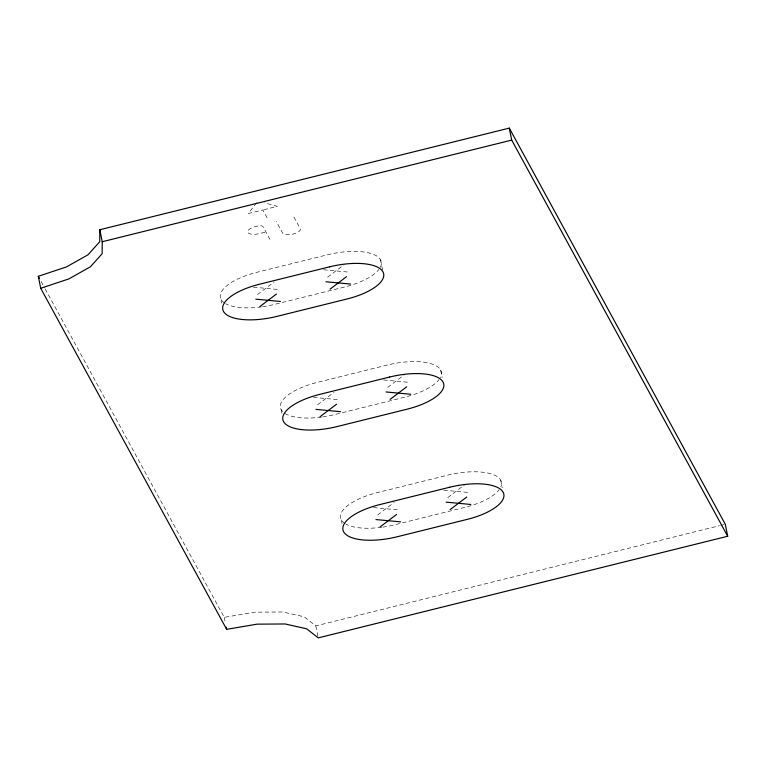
<?xml version="1.0" encoding="UTF-8"?>
<svg xmlns="http://www.w3.org/2000/svg" width="766" height="766" viewBox="0 0 766 766"><rect width="100%" height="100%" fill="white"/><g stroke="black" fill="none" stroke-linecap="round" stroke-linejoin="round"><path stroke-width="0.57" stroke-dasharray="3.83 2.87" d="M256.543 202.731L248.366 213.532L262.815 209.941L267.918 219.296M257.453 294.604L274.008 282.07M327.609 277.196L344.173 264.663M317.526 404.802L334.091 392.269M387.692 387.385L404.257 374.852M377.609 515.001L394.174 502.467M447.775 497.584L464.33 485.05M263.839 209.692L277.263 206.36L264.739 202.846M264.902 232.261L259.645 233.563A10.197 3.878 -11.4 0 1 247.878 232.462A10.197 3.878 -11.4 0 1 255.777 226.477L257.28 226.114A4.96 1.886 -11.4 0 1 262.997 226.64L270.072 239.614M45.165 288.878L224.246 617.348L254.685 612.178L282.769 611.986L304.236 616.802L315.812 625.899L719.494 525.706M720.653 525.419L724.129 524.557M323.568 269.776L348.214 272.074M253.402 287.183L278.058 289.491M383.642 379.974L408.297 382.272M313.486 397.382L338.132 399.689M443.725 490.163L468.38 492.471M373.569 507.58L398.215 509.878M293.895 217.027L300.253 228.699A9.144 3.476 -11.4 0 1 293.167 234.07A9.144 3.476 -11.4 0 1 282.606 233.084L276.239 221.403M41.163 281.534L44.591 287.834M500.696 480.234L502.237 487.865M440.622 370.045L442.154 377.667M380.539 259.846L382.732 270.743M341.243 519.808L342.124 524.174M281.16 409.619L282.261 415.067M315.812 625.899L318.005 636.795M221.087 299.42L222.178 304.868M224.246 617.348L225.348 622.796M262.633 306.726A46.276 17.599 -11.4 0 0 274.487 304.408L344.652 286.991A46.276 17.599 -11.4 0 0 378.94 269.364M261.455 306.898A46.276 17.599 -11.4 0 1 225.779 303.738M224.869 303.202A46.276 17.599 -11.4 0 1 256.964 272.265L327.13 254.858A46.276 17.599 -11.4 0 1 380.242 267.344M382.799 527.123A46.276 17.599 -11.4 0 0 394.653 524.806L464.809 507.389A46.276 17.599 -11.4 0 0 499.097 489.761M381.621 527.286A46.276 17.599 -11.4 0 1 345.935 524.126M345.035 523.59A46.276 17.599 -11.4 0 1 377.131 492.662L447.287 475.246A46.276 17.599 -11.4 0 1 500.878 486.726M322.716 416.924A46.276 17.599 -11.4 0 0 334.57 414.607L404.735 397.19A46.276 17.599 -11.4 0 0 439.014 379.563M321.538 417.087A46.276 17.599 -11.4 0 1 280.366 407.196A46.276 17.599 -11.4 0 1 317.047 382.464L387.213 365.056A46.276 17.599 -11.4 0 1 440.316 377.542"/><path stroke-width="1.15" d="M99.819 229.743L99.743 241.73L88.023 254.791L66.451 266.922L38.3 276.287L40.713 288.275L226.659 629.336L257.098 624.156L285.182 623.974L306.649 628.79L318.216 637.887L727.7 536.257L725.287 524.27L509.294 128.114L99.819 229.743L102.232 241.73L102.146 253.718L90.436 266.779L68.854 278.91L40.713 288.275M259.856 306.591L276.421 294.058M330.022 289.175L346.577 276.65M319.939 416.79L336.504 404.257M390.095 399.373L406.66 386.84M380.022 526.989L396.587 514.455M450.178 509.572L466.743 497.038M102.232 241.73L511.707 140.101L727.7 536.257M325.971 281.764L350.627 284.062M255.815 299.171L280.461 301.478M386.054 391.962L410.71 394.26M315.898 409.37L340.544 411.677M446.138 502.151L470.784 504.459M375.972 519.568L400.628 521.866M38.3 276.287L39.449 278.384M509.294 128.114L511.707 140.101M226.219 627.153L226.659 629.336M329.543 266.846L259.377 284.253A46.276 17.599 -11.4 0 0 223.49 311.408A46.276 17.599 -11.4 0 0 276.899 316.396L347.065 298.979A46.276 17.599 -11.4 0 0 382.943 271.834A46.276 17.599 -11.4 0 0 329.543 266.846M389.616 377.035L319.46 394.452A46.276 17.599 -11.4 0 0 283.573 421.606A46.276 17.599 -11.4 0 0 336.983 426.595L407.139 409.178A46.276 17.599 -11.4 0 0 443.026 382.033A46.276 17.599 -11.4 0 0 389.616 377.035M449.699 487.233L379.543 504.65A46.276 17.599 -11.4 0 0 343.656 531.795A46.276 17.599 -11.4 0 0 397.066 536.794L467.222 519.377A46.276 17.599 -11.4 0 0 503.109 492.222A46.276 17.599 -11.4 0 0 449.699 487.233"/></g></svg>
